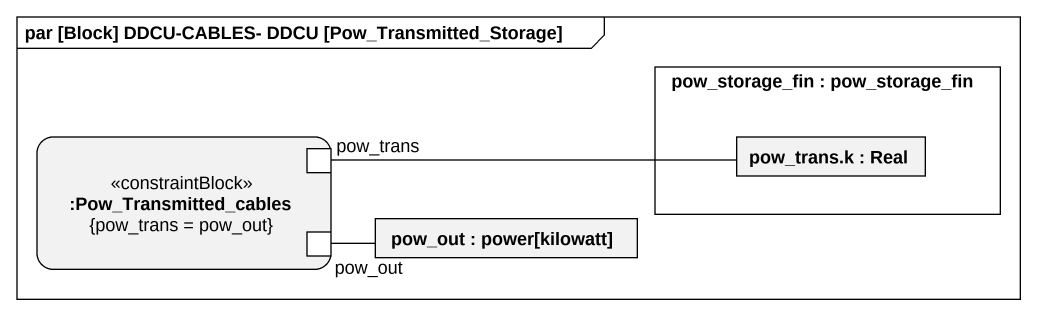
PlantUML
@startuml
mainframe par [Block] DDCU-CABLES- DDCU [Pow_Transmitted_Storage]
rectangle "pow_storage_fin : pow_storage_fin" as pow_storage_fin {
  rectangle "pow_trans.k : Real" as pow_trans_k
}
rectangle ":Pow_Transmitted_cables\n{pow_trans = pow_out}" as Pow_Transmitted_cables <<constraintBlock>> {
  port pow_trans
  port pow_out
}
rectangle "pow_out : power[kilowatt]" as pow_out_2
pow_trans -right- pow_trans_k
pow_out -right- pow_out_2
@enduml
